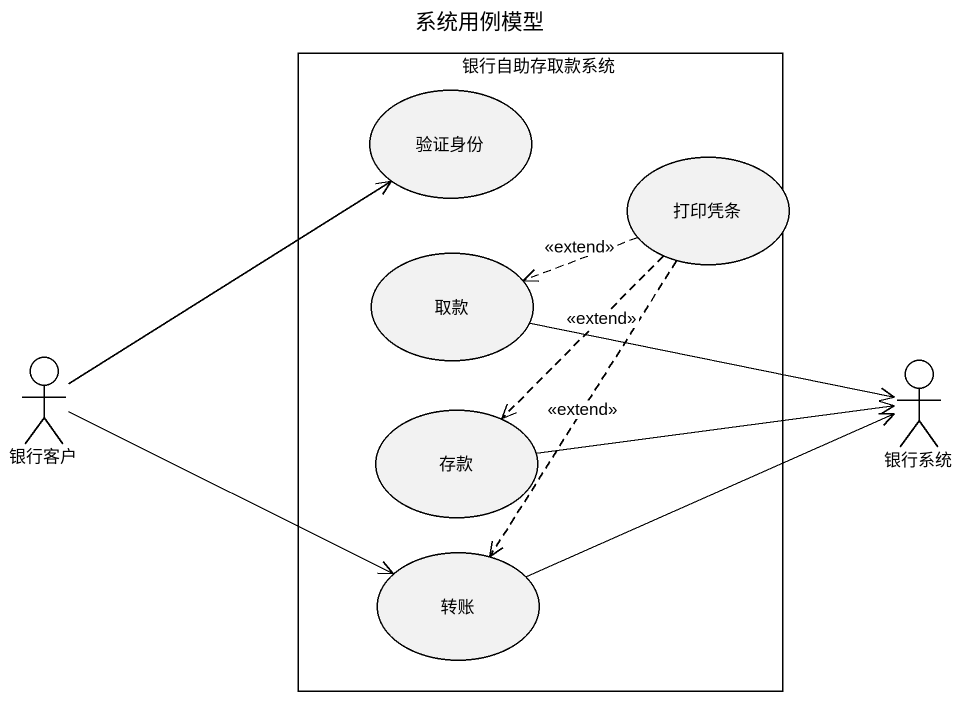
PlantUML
@startuml
title 系统用例模型
rectangle 银行自助存取款系统 {
  usecase 验证身份
  usecase 取款
  usecase 存款
  usecase 转账
}
usecase 打印凭条
actor 银行客户
actor 银行系统
打印凭条 .left.> 取款 : <<extend>>
打印凭条 ..> 存款 : <<extend>>
打印凭条 ..> 转账 : <<extend>>
取款 -right-> 银行系统
银行客户 -up-> 验证身份
银行客户 -right-> 转账
存款 -right-> 银行系统
转账 -right-> 银行系统
@enduml
